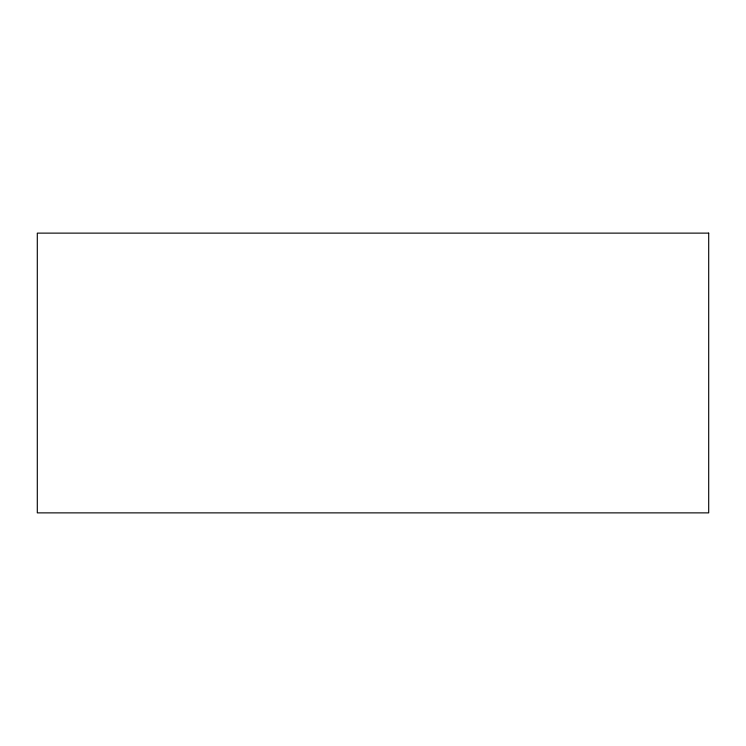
<?xml version="1.0" encoding="UTF-8"?>
<svg xmlns="http://www.w3.org/2000/svg" width="746" height="746" viewBox="0 0 746 746"><rect width="100%" height="100%" fill="white"/><g stroke="black" fill="none" stroke-linecap="round" stroke-linejoin="round"><path stroke-width="1.12" d="M708.7 233.125L37.3 233.125L37.3 512.875L708.7 512.875L708.7 233.125"/></g></svg>
